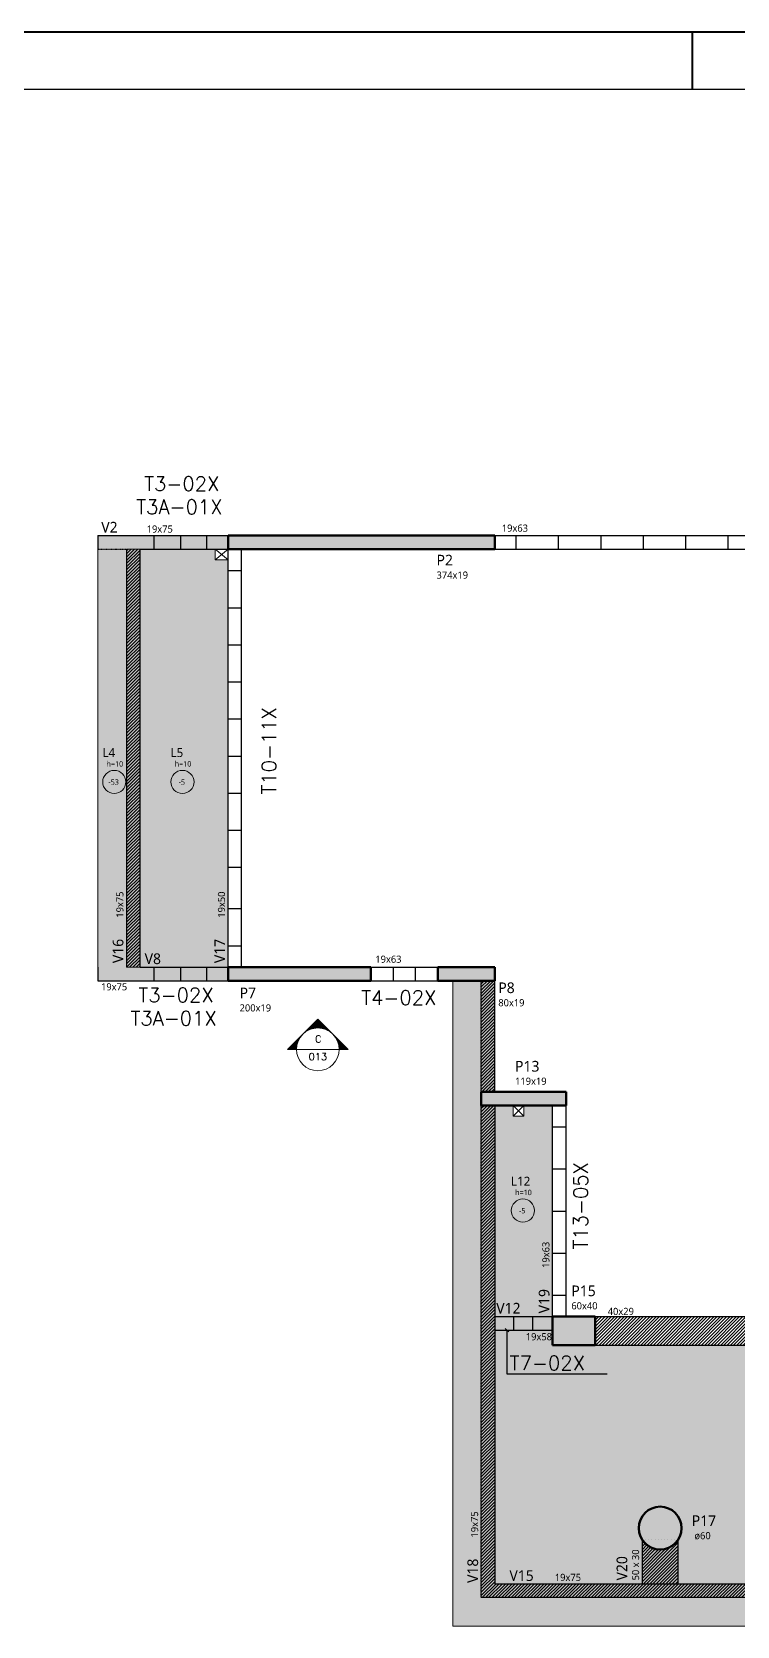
# Model space of a CAD drawing. Extents: x 16965 to 24320, y 205100 to 209880.
# Drawn here: x 20424 to 21414, y 207645 to 209880 of the extents above; entities that cross this region are included whole.
import ezdxf

# ---------------------------------------------------------------- set-up
doc = ezdxf.new("R2010")
doc.units = 0
doc.linetypes.add('Aligning Line', pattern=[0.635, 0.3175, -0.3175])
doc.linetypes.add('Traço', pattern=[0.635, 0.3175, -0.3175])
doc.layers.get('0').update_dxf_attribs({"linetype": 'CONTINUOUS'})
doc.layers.get('DEFPOINTS').update_dxf_attribs({"linetype": 'CONTINUOUS'})
for name, color, linetype in [('8', 111, 'CONTINUOUS'), ('Painéis', 200, 'CONTINUOUS'), ('VIGAS', 3, 'CONTINUOUS')]:
    doc.layers.add(name, color=color, linetype=linetype)
for name, color, linetype, lineweight in [('A-FLOR', 7, 'CONTINUOUS', 18), ('A-FLOR-IDEN', 7, 'CONTINUOUS', 9), ('Demarcação 1', 252, 'CONTINUOUS', 9), ('FOLHA', 255, 'CONTINUOUS', 40), ('G-ANNO-SYMB', 7, 'CONTINUOUS', 9), ('S-BEAM', 7, 'CONTINUOUS', 18), ('S-BEAM-IDEN', 7, 'CONTINUOUS', 9), ('S-COLS', 7, 'CONTINUOUS', 18), ('S-COLS-IDEN', 7, 'CONTINUOUS', 9)]:
    doc.layers.add(name, color=color, linetype=linetype, lineweight=lineweight)
doc.styles.add('ARIAL', font='arial.ttf')
doc.styles.add('Gadugi', font='gadugi.ttf', dxfattribs={"height": 15})
doc.styles.add('Gadugi_1', font='gadugi.ttf', dxfattribs={"height": 10})
doc.styles.add('Gadugi_2', font='gadugi.ttf', dxfattribs={"height": 0.2})
doc.styles.add('Gadugi_3', font='gadugi.ttf', dxfattribs={"height": 0.2})
doc.styles.add('RomanD', font='romand__.ttf', dxfattribs={"height": 10})
doc.styles.get("Standard").update_dxf_attribs({"font": 'ROMANS.SHX'})
doc.dimstyles.new('COTA LAJE', dxfattribs={"dimtxt": 11, "dimasz": 5, "dimexe": 2, "dimexo": 3, "dimgap": 3, "dimtad": 3, "dimdec": 1, "dimzin": 12, "dimdsep": 46, "dimtxsty": 'ARIAL', "dimblk": 'OBLIQUE', "dimcen": 10, "dimdle": 2, "dimclrd": 5, "dimclre": 5, "dimclrt": 2, "dimadec": 0, "dimazin": 3, "dimtfac": 1, "dimtdec": 1, "dimtmove": 0, "dimatfit": 3, "dimldrblk": 'OBLIQUE', "dimfxl": 1, "dimlwd": -1, "dimlwe": -1, "dimarcsym": 1})
pattern_1 = [(45, (33575.702, 198256.9573), (-2.24506403, 2.24506403), [])]

# ---------------------------------------------------------------- blocks, each defined once
blk = doc.blocks.new('PED_TAG_LAJE_R01 - TÍTULO_ESPESSURA_REBAIXO-2413107-PL100 - FORMA DO PAVIMENTO TIPO')
at = {"layer": 'A-FLOR-IDEN'}
blk.add_circle((-0.046, -0.667), 0.325, dxfattribs=at)
blk = doc.blocks.new('Corte - M_Cabeça do corte - Preenchida-2060824-PL100 - FORMA DO PAVIMENTO TIPO')
at = {"layer": 'G-ANNO-SYMB'}
h = blk.add_hatch(color=256, dxfattribs=at)
edge = h.paths.add_edge_path(flags=0)
edge.add_line((-0.6, 0.849), (-0.6, 0.6))
edge.add_arc((-0.6, 0), 0.6, 90, 135)
edge.add_line((-1.024, 0.424), (-0.6, 0.849))
h = blk.add_hatch(color=256, dxfattribs=at)
edge = h.paths.add_edge_path(flags=0)
edge.add_line((-0.6, 0.849), (-0.176, 0.424))
edge.add_arc((-0.6, 0), 0.6, 45, 90)
edge.add_line((-0.6, 0.6), (-0.6, 0.849))
h = blk.add_hatch(color=256, dxfattribs=at)
edge = h.paths.add_edge_path(flags=0)
edge.add_line((-1.449, 0), (-1.024, 0.424))
edge.add_arc((-0.6, 0), 0.6, 135, 180)
edge.add_line((-1.2, 0), (-1.449, 0))
h = blk.add_hatch(color=256, dxfattribs=at)
edge = h.paths.add_edge_path(flags=0)
edge.add_line((0.249, 0), (0, 0))
edge.add_arc((-0.6, 0), 0.6, 360, 405)
edge.add_line((-0.176, 0.424), (0.249, 0))
for p, q in [((-0.6, 0.849), (-1.449, 0)), ((-0.6, 0.849), (-1.024, 0.424)), ((-0.6, 0.849), (0.249, 0)), ((-0.6, 0.6), (-0.6, 0.849)), ((-0.6, 0.849), (-0.6, 0.6)), ((-0.176, 0.424), (-0.6, 0.849)), ((-1.024, 0.424), (-1.449, 0)), ((-1.449, 0), (-1.2, 0)), ((0.249, 0), (-0.176, 0.424)), ((0, 0), (0.249, 0)), ((-1.2, 0), (-1.449, 0)), ((0, 0), (0.249, 0))]:
    blk.add_line(p, q, dxfattribs=at)
for start, end in [(360, 180), (90, 135), (45, 90), (135, 180), (180, 360), (360, 45)]:
    blk.add_arc((-0.6, 0), 0.6, start, end, dxfattribs=at)
blk = doc.blocks.new('_Oblique')
at = {"color": 0, "linetype": 'ByBlock', "lineweight": -2}
blk.add_line((-0.5, -0.5), (0.5, 0.5), dxfattribs=at)

msp = doc.modelspace()

# ---------------------------------------------------------------- hatches: boundary and pattern name
at = {"layer": 'A-FLOR', "true_color": 0xc7c8ca}
for points in [[(20517.14, 208569.01), (20557.14, 208569.01), (20557.14, 209155.01), (20517.14, 209155.01)], [(20699.64, 208569.01), (20699.64, 209140.06), (20681.64, 209140.06), (20681.64, 209155.01), (20576.14, 209155.01), (20576.14, 208569.01), (20613.11, 208569.01)], [(23373.64, 207645.01), (23373.64, 208550.01), (23333.64, 208550.01), (23333.64, 207685.01), (21054.64, 207685.01), (21054.64, 208550.01), (21014.64, 208550.01), (21014.64, 207645.01), (23277.37, 207645.01)], [(21121.31, 208079.01), (21154.64, 208079.01), (21154.64, 208375.01), (21114.59, 208375.01), (21114.59, 208360.08), (21099.59, 208360.08), (21099.59, 208375.01), (21073.64, 208375.01), (21073.64, 208079.01), (21119.5, 208079.01)], [(21330.64, 207704.01), (21956.64, 207704.01), (21956.64, 207908.06), (21941.64, 207908.06), (21941.64, 207956.06), (21956.64, 207956.06), (21956.64, 208039.01), (21154.64, 208039.01), (21154.64, 208060.01), (21073.64, 208060.01), (21073.64, 207704.01), (21280.64, 207704.01), (21280.64, 207765.92), (21277.9, 207771.09), (21276.21, 207776.69), (21275.64, 207782.51), (21276.22, 207788.36), (21277.93, 207793.99), (21280.7, 207799.17), (21284.43, 207803.72), (21288.98, 207807.45), (21294.16, 207810.22), (21299.79, 207811.93), (21305.64, 207812.51), (21311.5, 207811.93), (21317.12, 207810.22), (21322.31, 207807.45), (21326.86, 207803.72), (21330.59, 207799.17), (21333.36, 207793.99), (21335.07, 207788.36), (21335.64, 207782.51), (21335.07, 207776.65), (21333.36, 207771.03), (21330.64, 207765.84), (21330.64, 207743.12)]]:
    msp.add_hatch(color=9, dxfattribs=at).paths.add_polyline_path(points, flags=0)
at = {"layer": 'Demarcação 1'}
h = msp.add_hatch(dxfattribs=at)
h.set_pattern_fill('ANSI31', color=256)
h.set_pattern_definition(pattern_1)
h.paths.add_polyline_path([(20557.14, 208569.01), (20576.14, 208569.01), (20576.14, 209155.01), (20557.14, 209155.01)])
h = msp.add_hatch(dxfattribs=at)
h.set_pattern_fill('ANSI31', color=256)
h.set_pattern_definition(pattern_1)
h.paths.add_polyline_path([(21054.64, 208394.01), (21073.64, 208394.01), (21073.64, 208550.01), (21054.64, 208550.01)])
h = msp.add_hatch(dxfattribs=at)
h.set_pattern_fill('ANSI31', color=256)
h.set_pattern_definition(pattern_1)
h.paths.add_polyline_path([(21073.64, 208375.01), (21073.64, 207704.01), (21956.64, 207704.01), (21956.64, 207685.01), (21054.64, 207685.01), (21054.64, 208375.01)])
h = msp.add_hatch(dxfattribs=at)
h.set_pattern_fill('ANSI31', color=256)
h.set_pattern_definition([(45, (1966.08, 24.658), (-2.24506403, 2.24506403), [])])
h.paths.add_polyline_path([(22001.64, 208079.01), (21956.64, 208079.01), (21214.64, 208079.01), (21214.64, 208039.01), (21956.64, 208039.01), (21956.64, 207963.01), (21980.64, 207963.01), (22001.64, 207963.01)])
h.paths.add_polyline_path([(23173.64, 208079.01), (22431.64, 208079.01), (22386.64, 208079.01), (22386.64, 207963.01), (22407.64, 207963.01), (22431.64, 207963.01), (22431.64, 208039.01), (23173.64, 208039.01)])
h = msp.add_hatch(dxfattribs=at)
h.set_pattern_fill('ANSI31', color=256)
h.set_pattern_definition(pattern_1)
edge = h.paths.add_edge_path()
edge.add_arc((21305.64, 207782.51), 30, 213.55731, 326.44269, ccw=False)
edge.add_line((21280.64, 207765.92), (21280.64, 207704.01))
edge.add_line((21280.64, 207704.01), (21330.64, 207704.01))
edge.add_line((21330.64, 207704.01), (21330.64, 207765.92))
at = {"layer": 'S-BEAM', "true_color": 0xccffcc}
for points in [[(20699.64, 209155.01), (20699.64, 209174.01), (20517.14, 209174.01), (20517.14, 209155.01), (20613.11, 209155.01)], [(20576.14, 208569.01), (20576.14, 209155.01), (20557.14, 209155.01), (20557.14, 208569.01)], [(20699.64, 208550.01), (20699.64, 208569.01), (20517.14, 208569.01), (20517.14, 208550.01), (20613.11, 208550.01)], [(21073.64, 208394.01), (21073.64, 208550.01), (21054.64, 208550.01), (21054.64, 208394.01)], [(21054.64, 207685.01), (21073.64, 207685.01), (21073.64, 208375.01), (21054.64, 208375.01), (21054.64, 207743.12)], [(21956.64, 207685.01), (21956.64, 207704.01), (21073.64, 207704.01), (21073.64, 207685.01), (21754.93, 207685.01)]]:
    msp.add_hatch(color=254, dxfattribs=at).paths.add_polyline_path(points, flags=0)
at = {"layer": 'S-BEAM', "true_color": 0xd9d9d9}
for points in [[(21073.64, 208060.01), (21154.64, 208060.01), (21154.64, 208079.01), (21073.64, 208079.01)], [(21280.64, 207704.01), (21330.64, 207704.01), (21330.59, 207765.84), (21326.75, 207761.21), (21322.31, 207757.56), (21317.12, 207754.79), (21311.5, 207753.08), (21305.64, 207752.51), (21299.77, 207753.09), (21294.13, 207754.81), (21288.93, 207757.6), (21284.37, 207761.35), (21280.64, 207765.84), (21280.64, 207743.12)]]:
    msp.add_hatch(color=254, dxfattribs=at).paths.add_polyline_path(points, flags=0)
at = {"layer": 'S-COLS', "true_color": 0x808080}
for points in [[(21073.64, 209155.01), (21073.64, 209174.01), (20699.64, 209174.01), (20699.64, 209155.01)], [(20899.64, 208550.01), (20899.64, 208569.01), (20699.64, 208569.01), (20699.64, 208550.01)], [(21073.64, 208550.01), (21073.64, 208569.01), (20993.64, 208569.01), (20993.64, 208550.01)], [(21173.64, 208375.01), (21173.64, 208394.01), (21054.64, 208394.01), (21054.64, 208375.01)], [(21154.64, 208039.01), (21214.64, 208039.01), (21214.64, 208079.01), (21154.64, 208079.01)], [(21305.64, 207752.51), (21311.5, 207753.08), (21317.12, 207754.79), (21322.31, 207757.56), (21326.86, 207761.29), (21330.59, 207765.84), (21333.36, 207771.03), (21335.07, 207776.65), (21335.64, 207782.51), (21335.07, 207788.36), (21333.36, 207793.99), (21330.59, 207799.17), (21326.75, 207803.81), (21322.31, 207807.45), (21317.12, 207810.22), (21311.5, 207811.93), (21305.64, 207812.51), (21299.79, 207811.93), (21294.16, 207810.22), (21288.98, 207807.45), (21284.43, 207803.72), (21280.7, 207799.17), (21277.93, 207793.99), (21276.22, 207788.36), (21275.64, 207782.51), (21276.22, 207776.65), (21277.93, 207771.03), (21280.7, 207765.84), (21284.43, 207761.29), (21288.98, 207757.56), (21294.16, 207754.79), (21299.79, 207753.08)]]:
    msp.add_hatch(color=8, dxfattribs=at).paths.add_polyline_path(points, flags=0)

# ---------------------------------------------------------------- linework, layer by layer
at = {"color": 30}
msp.add_line((17165.77, 209799.92), (24239.28, 209799.92), dxfattribs=at)
at = {"lineweight": 18}
for p, q in [((20699.64, 209155.01), (20681.64, 209140.06)), ((20681.65, 209155), (20699.64, 209140.06)), ((21099.59, 208360.08), (21114.52, 208375.01)), ((21099.66, 208375.01), (21114.59, 208360.08))]:
    msp.add_line(p, q, dxfattribs=at)
at = {"linetype": 'Traço', "lineweight": 18}
for p, q in [((21099.59, 208375.08), (21099.66, 208375.01)), ((21114.52, 208375.01), (21114.59, 208375.08))]:
    msp.add_line(p, q, dxfattribs=at)
at = {"layer": 'A-FLOR'}
for p, q in [((20517.14, 208569.01), (20517.14, 209155.01)), ((20681.64, 209155.01), (20681.64, 209140.06)), ((20681.64, 209140.06), (20699.64, 209140.06)), ((20742.57, 208569.08), (20792.57, 208569.08)), ((20828.78, 208569.08), (20893.78, 208569.08)), ((21014.64, 207645.01), (21014.64, 208550.01)), ((21099.59, 208375.01), (21099.59, 208360.08)), ((21114.59, 208360.08), (21114.59, 208375.01)), ((21099.59, 208360.08), (21114.59, 208360.08)), ((23373.64, 207645.01), (21014.64, 207645.01))]:
    msp.add_line(p, q, dxfattribs=at)
for start, end in [(200.60054, 202.37154), (210.30878, 213.55731), (326.44269, 329.69122), (337.62846, 339.39946)]:
    msp.add_arc((21305.64, 207782.51), 30, start, end, dxfattribs=at)
at = {"layer": 'DEFPOINTS', "color": 5}
for p, q in [((20596.14, 209155.01), (20596.14, 209174.01)), ((20669.64, 209155.01), (20669.64, 209174.01)), ((21103.64, 209155.01), (21103.64, 209174.01)), ((21222.64, 209155.01), (21222.64, 209174.01)), ((21341.64, 209155.42), (21341.64, 209174.01)), ((20596.14, 208550.01), (20596.14, 208569.01)), ((20669.64, 208550.01), (20669.64, 208569.01)), ((20931.33, 208569.01), (20931.33, 208550.01)), ((20961.96, 208569.01), (20961.96, 208550.01))]:
    msp.add_line(p, q, dxfattribs=at)
at = {"layer": 'Demarcação 1'}
for points in [[(20557.14, 208569.01), (20576.14, 208569.01), (20576.14, 209155.01), (20557.14, 209155.01)], [(21054.64, 208394.01), (21073.64, 208394.01), (21073.64, 208550.01), (21054.64, 208550.01)], [(21073.64, 208375.01), (21073.64, 207704.01), (21956.64, 207704.01), (21956.64, 207685.01), (21054.64, 207685.01), (21054.64, 208375.01)], [(22001.64, 208079.01), (21956.64, 208079.01), (21214.64, 208079.01), (21214.64, 208039.01), (21956.64, 208039.01), (21956.64, 207963.01), (21980.64, 207963.01), (22001.64, 207963.01)]]:
    msp.add_lwpolyline(points, close=True, dxfattribs=at)
msp.add_lwpolyline([(21330.64, 207765.92, -0.536675), (21280.64, 207765.92), (21280.64, 207704.01), (21330.64, 207704.01)], format="xyb", close=True, dxfattribs=at)
at = {"layer": 'FOLHA'}
for p, q in [((16964.59, 209880.4), (24319.75, 209880.4)), ((21350.33, 209880.4), (21350.33, 209799.92))]:
    msp.add_line(p, q, dxfattribs=at)
at = {"layer": 'G-ANNO-SYMB'}
msp.add_line((20795.52, 208453.75), (20855.52, 208453.75), dxfattribs=at)
at = {"layer": 'Painéis', "color": 1}
for p, q in [((20632.89, 209174.01), (20632.89, 209155.01)), ((21163.14, 209155.01), (21163.14, 209174.01)), ((21282.14, 209155.42), (21282.14, 209174.01)), ((21401.14, 209155.01), (21401.14, 209174.01)), ((20699.64, 209125.01), (20718.64, 209125.01)), ((20699.64, 209073.01), (20718.64, 209073.01)), ((20699.64, 209021.01), (20718.64, 209021.01)), ((20699.64, 208969.01), (20718.64, 208969.01)), ((20699.64, 208917.01), (20718.64, 208917.01)), ((20699.64, 208865.01), (20718.64, 208865.01)), ((20699.64, 208813.01), (20718.64, 208813.01)), ((20699.64, 208761.01), (20718.64, 208761.01)), ((20699.64, 208709.01), (20718.64, 208709.01)), ((20699.64, 208651.01), (20718.64, 208651.01)), ((20699.64, 208599.01), (20718.64, 208599.01)), ((20632.89, 208569.01), (20632.89, 208550.01)), ((21154.64, 208345.01), (21173.64, 208345.01)), ((21154.64, 208286.01), (21173.64, 208286.01)), ((21154.64, 208227.01), (21173.64, 208227.01)), ((21154.64, 208168.01), (21173.64, 208168.01)), ((21154.64, 208109.01), (21173.64, 208109.01)), ((21099.87, 208079.01), (21099.87, 208060.01)), ((21126.34, 208079.01), (21126.34, 208060.01))]:
    msp.add_line(p, q, dxfattribs=at)
at = {"layer": 'S-BEAM', "lineweight": 25}
for start, end in [(223.04945, 224.84585), (235.39348, 236.13439), (303.86561, 304.60652), (315.15415, 316.95055)]:
    msp.add_arc((21305.64, 207782.51), 30, start, end, dxfattribs=at)
at = {"layer": 'S-COLS', "lineweight": 50}
for p, q in [((20699.64, 209155.01), (20699.64, 209174.01)), ((20699.64, 209174.01), (21073.64, 209174.01)), ((21073.64, 209174.01), (21073.64, 209155.01)), ((21073.64, 209155.01), (20699.64, 209155.01)), ((20699.64, 208550.01), (20699.64, 208569.01)), ((20699.64, 208569.01), (20899.64, 208569.01)), ((20899.64, 208569.01), (20899.64, 208550.01)), ((20993.64, 208550.01), (20993.64, 208569.01)), ((20993.64, 208569.01), (21073.64, 208569.01)), ((21073.64, 208569.01), (21073.64, 208550.01)), ((20899.64, 208550.01), (20699.64, 208550.01)), ((21073.64, 208550.01), (20993.64, 208550.01)), ((21054.64, 208375.01), (21054.64, 208394.01)), ((21054.64, 208394.01), (21173.64, 208394.01)), ((21173.64, 208394.01), (21173.64, 208375.01)), ((21173.64, 208375.01), (21054.64, 208375.01)), ((21154.64, 208039.01), (21154.64, 208079.01)), ((21154.64, 208079.01), (21214.64, 208079.01)), ((21214.64, 208079.01), (21214.64, 208039.01)), ((21214.64, 208039.01), (21154.64, 208039.01))]:
    msp.add_line(p, q, dxfattribs=at)
for start, end in [(0, 180), (180, 0)]:
    msp.add_arc((21305.64, 207782.51), 30, start, end, dxfattribs=at)
at = {"layer": 'VIGAS', "lineweight": 25}
for p, q in [((20517.14, 209174.01), (20517.14, 209155.01)), ((20517.14, 209174.01), (20699.64, 209174.01)), ((21073.64, 209174.01), (21899.14, 209174.01)), ((20576.14, 209155.01), (20699.64, 209155.01)), ((20576.14, 208569.01), (20576.14, 209155.01)), ((20699.64, 208569.01), (20699.64, 209155.01)), ((20718.64, 208569.01), (20718.64, 209155.01)), ((21073.64, 209155.01), (21480.14, 209155.01)), ((20517.14, 208569.01), (20517.14, 208550.01)), ((20576.14, 208569.01), (20699.64, 208569.01)), ((20899.64, 208569.01), (20993.64, 208569.01)), ((20517.14, 208550.01), (20699.64, 208550.01)), ((20899.64, 208550.01), (20993.64, 208550.01)), ((21073.64, 208394.01), (21073.64, 208550.01)), ((21073.64, 208375.01), (21073.64, 207704.01)), ((21154.64, 208079.01), (21154.64, 208375.01)), ((21173.64, 208079.01), (21173.64, 208375.01)), ((21073.64, 208079.01), (21154.64, 208079.01)), ((21214.64, 208079.01), (21956.64, 208079.01)), ((21073.64, 208060.01), (21154.64, 208060.01)), ((21214.64, 208039.01), (21956.64, 208039.01)), ((21280.64, 207704.01), (21280.64, 207765.92)), ((21330.64, 207704.01), (21330.64, 207765.92)), ((21956.64, 207704.01), (21073.64, 207704.01))]:
    msp.add_line(p, q, dxfattribs=at)
at = {"layer": 'VIGAS', "linetype": 'Aligning Line'}
for p, q in [((20517.14, 209155.01), (20557.14, 209155.01)), ((20557.14, 209155.01), (20557.14, 208569.01)), ((21054.64, 207685.01), (21054.64, 208550.01)), ((23333.64, 207685.01), (21054.64, 207685.01))]:
    msp.add_line(p, q, dxfattribs=at)

# ---------------------------------------------------------------- block references
at = {"layer": 'A-FLOR-IDEN', "xscale": 49.99999999999998, "yscale": 49.99999999999998, "zscale": 49.99999999999998}
for p in [(20542.31, 208862.01), (20637.89, 208862.01), (21115.4, 208261.02)]:
    msp.add_blockref('PED_TAG_LAJE_R01 - TÍTULO_ESPESSURA_REBAIXO-2413107-PL100 - FORMA DO PAVIMENTO TIPO', p, dxfattribs=at)
at = {"layer": 'G-ANNO-SYMB', "xscale": 49.99999999999998, "yscale": 49.99999999999998, "zscale": 49.99999999999998}
msp.add_blockref('Corte - M_Cabeça do corte - Preenchida-2060824-PL100 - FORMA DO PAVIMENTO TIPO', (20855.52, 208453.75), dxfattribs=at)

# ---------------------------------------------------------------- texts
at = {"color": 74}
msp.add_text('T10-11X', height=20.16, rotation=90, dxfattribs=at).set_placement((20767.04, 208810.98))
at = {"color": 143, "true_color": 0x7aafdf}
msp.add_text('T13-05X', height=20.16, rotation=90, dxfattribs=at).set_placement((21204.31, 208173.13))
at = {"color": 55, "true_color": 0x999b37}
msp.add_text('T7-02X', height=20.16, dxfattribs=at).set_placement((21094.58, 208003.85))
at = {"layer": '8', "color": 3, "linetype": 'Continuous'}
for s, p in [('T3-02X', (20581.88, 209236.68)), ('T3A-01X', (20570.82, 209204.33)), ('T3-02X', (20573.81, 208519.66)), ('T3A-01X', (20562.75, 208487.31))]:
    msp.add_text(s, height=20.16, dxfattribs=at).set_placement(p)
at = {"layer": '8', "color": 40, "linetype": 'Continuous', "true_color": 0xf8d731}
msp.add_text('T4-02X', height=20.16, dxfattribs=at).set_placement((20886.37, 208516.11))
at = {"layer": 'A-FLOR-IDEN', "attachment_point": 1}
for s, insert, char_height, width, style in [('L4', (20523.29, 208876.1), 12.5, 21.6456, 'Gadugi_3'), ('L5', (20618.87, 208876.1), 12.5, 21.6456, 'Gadugi_3'), ('h=10', (20529.18, 208857.81), 7.5, 29.6624, 'Gadugi_2'), ('h=10', (20624.76, 208857.81), 7.5, 29.6624, 'Gadugi_2'), ('-53', (20531.77, 208832.24), 7.5, 18.8397, 'Gadugi_2'), ('-5', (20630.18, 208832.24), 7.5, 12.0253, 'Gadugi_2'), ('L12', (21096.38, 208275.11), 12.5, 33.27, 'Gadugi_3'), ('h=10', (21102.27, 208256.82), 7.5, 29.6624, 'Gadugi_2'), ('-5', (21107.69, 208231.26), 7.5, 12.0253, 'Gadugi_2')]:
    msp.add_mtext(s, dxfattribs=dict(at, insert=insert, char_height=char_height, width=width, style=style))
at = {"layer": 'G-ANNO-SYMB', "char_height": 10, "attachment_point": 1, "style": 'RomanD'}
for s, insert, width in [('C', (20821.63, 208473.37), 12.0253), ('013', (20812.71, 208448.43), 33.6709)]:
    msp.add_mtext(s, dxfattribs=dict(at, insert=insert, width=width))
at = {"layer": 'S-BEAM-IDEN', "attachment_point": 1}
for s, insert, char_height, width, style in [('V2', (20521.7, 209193.36), 15, 30.0633, 'Gadugi_1'), ('19x75', (20585.41, 209188.33), 10, 44.8945, 'Gadugi'), ('19x63', (21083.54, 209189.61), 10, 44.8945, 'Gadugi'), ('V8', (20582.59, 208588.28), 15, 30.0633, 'Gadugi_1'), ('19x63', (20906.12, 208585.14), 10, 44.8945, 'Gadugi'), ('19x75', (20521.39, 208546.44), 10, 44.8945, 'Gadugi'), ('V12', (21075.71, 208098.28), 15, 44.0928, 'Gadugi_1'), ('40x29', (21232.06, 208091.29), 10, 44.8945, 'Gadugi'), ('19x58', (21117.19, 208055.83), 10, 44.8945, 'Gadugi'), ('V15', (21094.21, 207723.36), 15, 44.0928, 'Gadugi_1'), ('19x75', (21157.91, 207718.33), 10, 44.8945, 'Gadugi')]:
    msp.add_mtext(s, dxfattribs=dict(at, insert=insert, char_height=char_height, width=width, style=style))
at = {"layer": 'S-BEAM-IDEN', "attachment_point": 1, "rotation": 90}
for s, insert, char_height, width, style in [('19x75', (20542.82, 208638.33), 10, 44.8945, 'Gadugi'), ('19x50', (20685.32, 208638.33), 10, 44.8945, 'Gadugi'), ('V16', (20537.79, 208574.63), 15, 44.0928, 'Gadugi_1'), ('V17', (20680.29, 208574.63), 15, 44.0928, 'Gadugi_1'), ('19x63', (21140.32, 208147.29), 10, 44.8945, 'Gadugi'), ('V19', (21135.29, 208083.59), 15, 44.0928, 'Gadugi_1'), ('19x75', (21040.32, 207769.27), 10, 44.8945, 'Gadugi'), ('V18', (21035.29, 207705.57), 15, 44.0928, 'Gadugi_1'), ('V20', (21244.46, 207709.05), 15, 44.0928, 'Gadugi_1'), ('50 x 30', (21266.09, 207709.1), 10, 54.5147, 'Gadugi')]:
    msp.add_mtext(s, dxfattribs=dict(at, insert=insert, char_height=char_height, width=width, style=style))
at = {"layer": 'S-COLS-IDEN', "attachment_point": 1}
for s, insert, char_height, width, style in [('P2', (20991.98, 209147.23), 15, 28.4599, 'Gadugi_1'), ('374x19', (20991.98, 209123.74), 10, 54.1139, 'Gadugi'), ('P7', (20715.78, 208540.34), 15, 28.4599, 'Gadugi_1'), ('P8', (21078.6, 208547.59), 15, 28.4599, 'Gadugi_1'), ('200x19', (20715.78, 208516.85), 10, 54.1139, 'Gadugi'), ('80x19', (21078.6, 208524.1), 10, 44.8945, 'Gadugi'), ('P13', (21102.12, 208437.56), 15, 42.4894, 'Gadugi_1'), ('119x19', (21102.12, 208414.07), 10, 54.1139, 'Gadugi'), ('P15', (21181.06, 208122.63), 15, 42.4894, 'Gadugi_1'), ('60x40', (21181.06, 208099.14), 10, 44.8945, 'Gadugi'), ('P17', (21349.96, 207800.36), 15, 42.4894, 'Gadugi_1'), ('ø60', (21353.71, 207776.87), 10, 28.4599, 'Gadugi')]:
    msp.add_mtext(s, dxfattribs=dict(at, insert=insert, char_height=char_height, width=width, style=style))

# ---------------------------------------------------------------- leaders
at = {"layer": 'Painéis', "color": 2, "linetype": 'ByBlock'}
msp.add_leader([(21090.79, 208060.01), (21090.79, 207998.92), (21231.42, 207998.92)], dimstyle='COTA LAJE', override={"dimexe": 0, "dimexo": 0, "dimgap": 3, "dimtad": 0, "dimdle": 0, "dimfxlon": 1}, dxfattribs=at)

doc.saveas('drawing.dxf')
